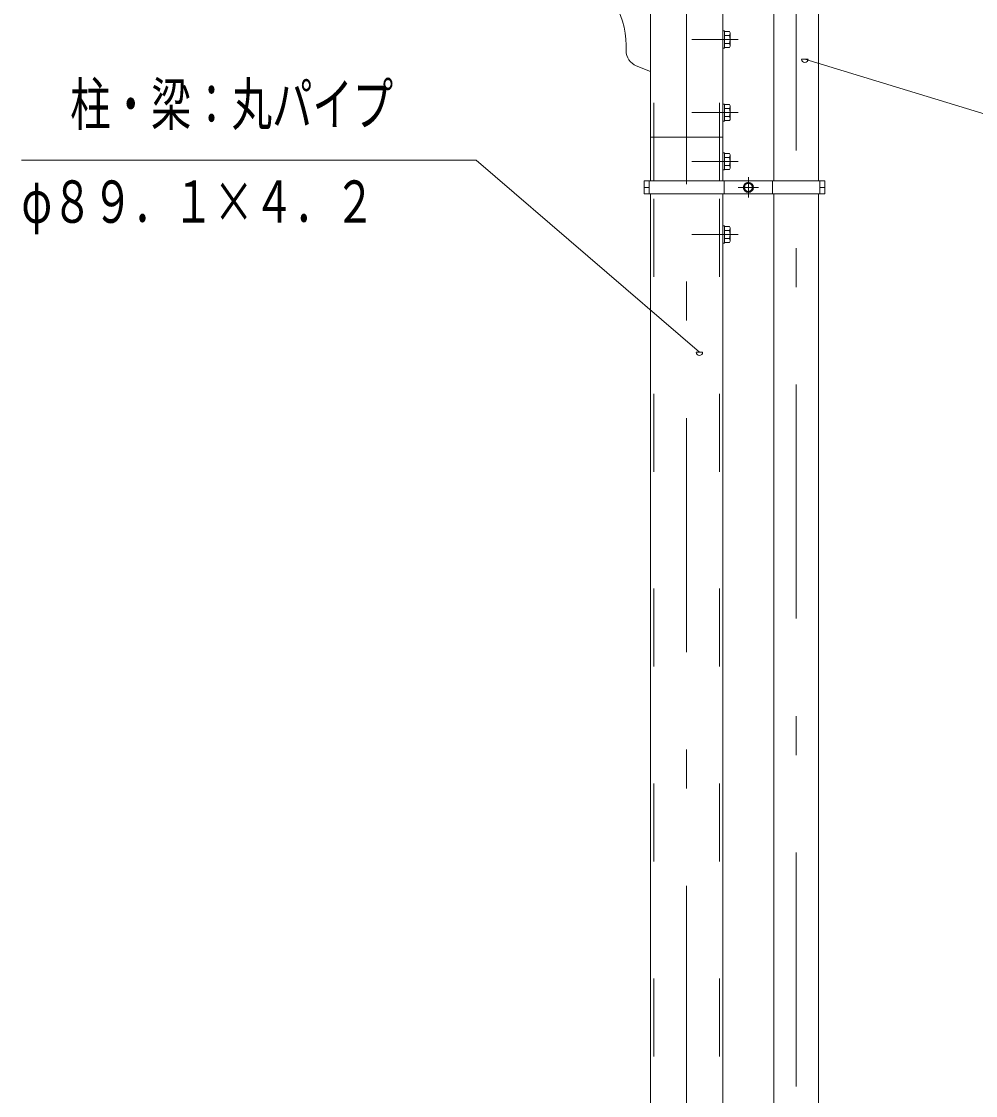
# Model space of a CAD drawing. Units: millimetres, scale not verified. Extents: x -25407 to 25413, y -10500 to 10500.
# Drawn here: x 18153 to 21091, y 3295 to 6600 of the extents above; entities that cross this region are included whole.
import ezdxf
from ezdxf.enums import TextEntityAlignment as Align

# ---------------------------------------------------------------- set-up
doc = ezdxf.new("R2010")
doc.units = ezdxf.units.MM
doc.header["$LTSCALE"] = 60
doc.linetypes.add('USER2', pattern=[10, 4, -6])
doc.linetypes.add('USER3', pattern=[24, 12, -5, 2, -5])
for name, color, linetype, lineweight in [('0-6_2-02BOLD', 7, 'Continuous', 18), ('0-7_2-12HIDDEN', 3, 'USER2', 18), ('0-8_2-22CENTER', 3, 'USER3', 18), ('0-A_2-52DIM', 3, 'Continuous', 18)]:
    doc.layers.add(name, color=color, linetype=linetype, lineweight=lineweight)
doc.styles.add('ＭＳ ゴシック', font='')
doc.styles.get('ＭＳ ゴシック').set_extended_font_data('MS Gothic')

msp = doc.modelspace()

# ---------------------------------------------------------------- linework, layer by layer
at = {"layer": '0-6_2-02BOLD'}
for p, q in [((20469.93, 6109.93), (20469.93, 6839.93)), ((20607.43, 6839.93), (20607.43, 6109.93)), ((20089.8, 6746.38), (20089.8, 6109.93)), ((20312.55, 6649.48), (20312.55, 6109.93)), ((20317.56, 6557.2), (20332.8, 6557.2)), ((20014.81, 6510.41), (20014.81, 6527.21)), ((20317.56, 6518.68), (20312.55, 6518.68)), ((20332.8, 6532.66), (20317.56, 6532.66)), ((20089.8, 6446.38), (20046.07, 6464.06)), ((20317.56, 6346.18), (20312.55, 6346.18)), ((20317.56, 6332.2), (20332.8, 6332.2)), ((20332.8, 6307.66), (20317.56, 6307.66)), ((20312.55, 6244.93), (20089.8, 6244.93)), ((20317.56, 6196.18), (20312.55, 6196.18)), ((20317.56, 6182.2), (20332.8, 6182.2)), ((20317.56, 6157.66), (20332.8, 6157.66)), ((20070.56, 6089.93), (20085.81, 6089.93)), ((20085.81, 6109.93), (20085.81, 6069.93)), ((20316.56, 6109.93), (20316.56, 6069.93)), ((20465.93, 6069.93), (20465.93, 6109.93)), ((20611.43, 6109.93), (20611.43, 6069.93)), ((20626.68, 6089.93), (20611.43, 6089.93)), ((20089.8, 6069.93), (20089.8, 1614.93)), ((20312.55, 6069.93), (20312.55, 1614.93)), ((20469.93, 1614.93), (20469.93, 6069.93)), ((20607.43, 6069.93), (20607.43, 1614.93)), ((20317.56, 5971.18), (20312.55, 5971.18)), ((20332.8, 5969.47), (20317.56, 5969.47)), ((20332.8, 5957.2), (20317.56, 5957.2)), ((20317.56, 5932.66), (20332.8, 5932.66))]:
    msp.add_line(p, q, dxfattribs=at)
for points in [[(20317.56, 6518.68), (20317.56, 6571.18), (20312.55, 6571.18)], [(20317.56, 6569.47), (20332.8, 6569.47), (20335.06, 6565.55)], [(20335.06, 6565.55), (20335.06, 6524.3), (20332.8, 6520.39), (20317.56, 6520.39)], [(20317.56, 6346.18), (20317.56, 6293.68), (20312.55, 6293.68)], [(20317.56, 6295.39), (20332.8, 6295.39), (20335.06, 6299.3), (20335.06, 6340.56), (20332.8, 6344.47), (20317.56, 6344.47)], [(20317.56, 6196.18), (20317.56, 6143.68), (20312.55, 6143.68)], [(20335.06, 6190.55), (20332.8, 6194.47), (20317.56, 6194.47)], [(20317.56, 6145.39), (20332.8, 6145.39), (20335.06, 6149.3), (20335.06, 6190.55)], [(20317.56, 5971.18), (20317.56, 5918.68), (20312.55, 5918.68)], [(20317.56, 5920.39), (20332.8, 5920.39), (20335.06, 5924.3), (20335.06, 5965.56), (20332.8, 5969.47)]]:
    msp.add_lwpolyline(points, dxfattribs=at)
for points in [[(20070.56, 6069.93), (20626.68, 6069.93), (20626.68, 6109.93), (20070.56, 6109.93)], [(20378.74, 6097.15), (20378.74, 6082.71), (20391.25, 6075.5), (20403.74, 6082.71), (20403.74, 6097.15), (20391.24, 6104.36)]]:
    msp.add_lwpolyline(points, close=True, dxfattribs=at)
for radius in [15.62, 12.25]:
    msp.add_circle((20391.24, 6089.93), radius, dxfattribs=at)
for centre, radius, start, end in [((19764.8, 6527.21), 250, 0, 67.98738), ((20325.59, 6563.33), 9.46, 319.57169, 0), ((20300.61, 6544.93), 34.45, 339.1357, 20.8643), ((20325.6, 6526.52), 9.46, 0, 40.43115), ((20064.81, 6510.41), 50, 180, 247.98738), ((20325.59, 6338.34), 9.46, 319.57169, 0), ((20300.61, 6319.93), 34.45, 339.1357, 20.8643), ((20325.6, 6301.53), 9.46, 0, 40.43115), ((20325.6, 6188.33), 9.46, 319.56883, 0), ((20300.61, 6169.93), 34.45, 339.13568, 20.86429), ((20325.59, 6151.52), 9.46, 0, 40.4283), ((20325.6, 5963.33), 9.46, 319.56883, 0), ((20300.61, 5944.93), 34.45, 339.13568, 20.86429), ((20325.59, 5926.53), 9.46, 0, 40.4283)]:
    msp.add_arc(centre, radius, start, end, dxfattribs=at)
at = {"layer": '0-7_2-12HIDDEN'}
for p, q in [((20100.3, 6109.93), (20100.3, 6753.33)), ((20302.05, 6109.93), (20302.05, 6665.66)), ((20100.3, 1614.93), (20100.3, 6069.93)), ((20302.05, 1614.93), (20302.05, 6069.93))]:
    msp.add_line(p, q, dxfattribs=at)
at = {"layer": '0-8_2-22CENTER'}
for p, q in [((20201.18, 6819.93), (20201.18, -1305.07)), ((20360.06, 6544.93), (20217.56, 6544.93)), ((20217.56, 6319.93), (20360.06, 6319.93)), ((20360.06, 6169.93), (20217.56, 6169.93)), ((20391.24, 6121.18), (20391.24, 6058.68)), ((20422.49, 6089.93), (20359.99, 6089.93)), ((20360.06, 5944.93), (20217.56, 5944.93))]:
    msp.add_line(p, q, dxfattribs=at)
msp.add_lwpolyline([(20538.68, 6922.98), (20538.68, 1379.52), (20771.86, 1294.65)], dxfattribs=at)
at = {"layer": '0-A_2-52DIM'}
for p, q in [((20575.06, 6484.1), (20555.06, 6484.1)), ((20250.46, 5582.69), (20230.46, 5582.69))]:
    msp.add_line(p, q, dxfattribs=at)
for points in [[(24301.18, 5955.51), (22301.18, 5955.51), (20565.06, 6484.1)], [(20240.46, 5582.69), (19553.04, 6174), (18153.04, 6174)]]:
    msp.add_lwpolyline(points, dxfattribs=at)
for centre in [(20565.06, 6484.1), (20240.46, 5582.69)]:
    msp.add_arc(centre, 10, 180, 0, dxfattribs=at)

# ---------------------------------------------------------------- texts
at = {"layer": '0-A_2-52DIM', "color": 7, "style": 'ＭＳ ゴシック', "width": 0.7}
for s, p in [('柱・梁：丸パイプ', (18303.04, 6241.77)), ('φ８９．１×４．２', (18153.04, 5941.77))]:
    msp.add_text(s, height=130.2, dxfattribs=at).set_placement(p, align=Align.BOTTOM_LEFT)

doc.saveas('drawing.dxf')
